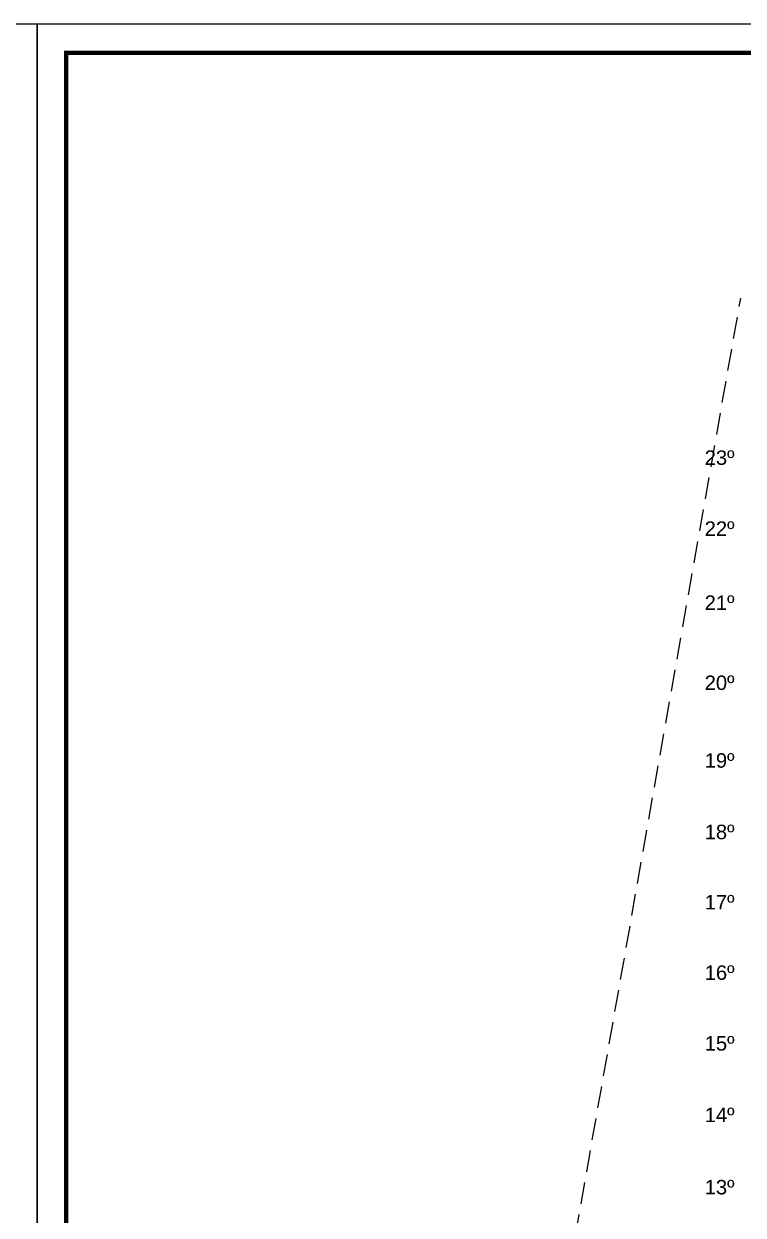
# Model space of a CAD drawing. Header units: millimetres. Extents: x 1217 to 2428, y 234 to 644.
# Drawn here: x 2158.06 to 2182.92, y 406.73 to 447.9 of the extents above; entities that cross this region are included whole.
import ezdxf

# ---------------------------------------------------------------- set-up
doc = ezdxf.new("R2010")
doc.units = ezdxf.units.MM
doc.linetypes.add('HIDDEN', pattern=[0.375, 0.25, -0.125])
doc.layers.get('0').update_dxf_attribs({"lineweight": 5})
for name, color, linetype in [('0.1', 251, 'Continuous'), ('0.2', 2, 'Continuous'), ('Texto', 1, 'Continuous')]:
    doc.layers.add(name, color=color, linetype=linetype)
doc.styles.add('INTERARQ', font='arial.ttf')
doc.styles.get("Standard").update_dxf_attribs({"font": 'arial.ttf'})
doc.dimstyles.new('ESCALA_1-50', dxfattribs={"dimtxt": 0.15, "dimasz": 0.06, "dimexe": 0.18, "dimexo": 0.0625, "dimgap": 0, "dimtad": 0, "dimtih": 1, "dimtoh": 1, "dimzin": 0, "dimdsep": 46, "dimtxsty": 'INTERARQ', "dimblk": 'DIMTICK', "dimcen": 0, "dimse1": 1, "dimse2": 1, "dimclrd": 256, "dimclre": 1, "dimclrt": 2, "dimadec": 0, "dimazin": 0, "dimtfac": 4.5, "dimtofl": 0, "dimtmove": 2, "dimatfit": 3, "dimldrblk": 'DIMTICK', "dimfxl": 1, "dimtolj": 1, "dimtzin": 0, "dimarcsym": 0})

# ---------------------------------------------------------------- blocks, each defined once
blk = doc.blocks.new('DIMTICK')
at = {"color": 1}
for p, q in [((-1, 0), (1, 0)), ((0, 1), (0, -1))]:
    blk.add_line(p, q, dxfattribs=at)
at = {"color": 3, "const_width": 0.141}
blk.add_lwpolyline([(0.71, 0.71), (-0.71, -0.71)], dxfattribs=at)
blk = doc.blocks.new('*D1714')
at = {"layer": '0.1', "lineweight": -2, "ltscale": 3, "transparency": 16777216}
for start, end in [(42.2771, 78.6565), (1.3435, 37.7964)]:
    blk.add_arc((2173.785, 387.071), 2.559, start, end, dxfattribs=at)
at = {"layer": 'Defpoints', "color": 0, "ltscale": 3, "transparency": 16777216}
for p in [(2182.84, 438.421, 0), (2176.072, 388.219), (2173.803, 387.171, 0), (2173.989, 387.071, 0), (2183.007, 387.071, 0)]:
    blk.add_point(p, dxfattribs=at)
at = {"layer": '0.1', "lineweight": -2, "ltscale": 3, "transparency": 16777216, "xscale": 0.06, "yscale": 0.06, "zscale": 0.06}
for p, rotation in [((2174.229, 389.591), 169.3282528199433), ((2176.344, 387.071), 270.6717471800563)]:
    blk.add_blockref('DIMTICK', p, dxfattribs=dict(at, rotation=rotation))
at = {"layer": '0.1', "color": 2, "ltscale": 3, "transparency": 16777216, "insert": (2175.745, 388.716), "char_height": 0.15, "attachment_point": 5, "style": 'INTERARQ'}
blk.add_mtext('\\A1;80°', dxfattribs=at)
blk = doc.blocks.new('zdfhe')
at = {"layer": 'Texto', "char_height": 0.5, "width": 0.47829, "attachment_point": 5}
for s, insert in [('23º', (2256.123, 417.606, 0)), ('22º', (2256.123, 415.156, 0)), ('21º', (2256.123, 412.597, 0)), ('20º', (2256.123, 409.826, 0)), ('19º', (2256.123, 407.139, 0)), ('18º', (2256.123, 404.669, 0)), ('17º', (2256.123, 402.242, 0)), ('16º', (2256.123, 399.807, 0)), ('15º', (2256.123, 397.362, 0)), ('14º', (2256.123, 394.892, 0)), ('13º', (2256.123, 392.392, 0))]:
    blk.add_mtext(s, dxfattribs=dict(at, insert=insert))

msp = doc.modelspace()

# ---------------------------------------------------------------- linework, layer by layer
at = {"layer": '0.1', "ltscale": 3}
for points in [[(2098.52436, 357.90321), (2098.52436, 447.90321), (2158.52436, 447.90321), (2158.52436, 357.90321), (2098.52436, 357.90321)], [(2158.52436, 357.90321), (2158.52436, 447.90321), (2218.52436, 447.90321), (2218.52436, 357.90321), (2158.52436, 357.90321)]]:
    msp.add_lwpolyline(points, dxfattribs=at)
at = {"layer": '0.1', "ltscale": 3, "const_width": 0.15}
msp.add_lwpolyline([(2159.52436, 358.90321), (2159.52436, 446.90321), (2217.52436, 446.90321), (2217.52436, 358.90321)], close=True, dxfattribs=at)
at = {"layer": '0.2', "linetype": 'HIDDEN', "ltscale": 3, "elevation": 0}
msp.add_lwpolyline([(2173.80277, 387.17099), (2182.83953, 438.42099)], dxfattribs=at)

# ---------------------------------------------------------------- block references
at = {"layer": '0.1'}
msp.add_blockref('zdfhe', (-74.01515, 15.29935, 0), dxfattribs=at)

# ---------------------------------------------------------------- dimensions: what is measured, and where the dimension line sits
at = {"layer": '0.1', "ltscale": 3}
dim = msp.add_angular_dim_2l(base=(2176.07182, 388.21941), line1=((2173.80277, 387.17099, 0), (2182.83953, 438.42099, 0)), line2=((2173.98907, 387.07099, 0), (2183.00707, 387.07099, 0)), dimstyle='ESCALA_1-50', dxfattribs=at)
dim.commit()
dim.dimension.update_dxf_attribs({"geometry": '*D1714', "text_midpoint": (2175.74534, 388.7158, 0)})

doc.saveas('drawing.dxf')
